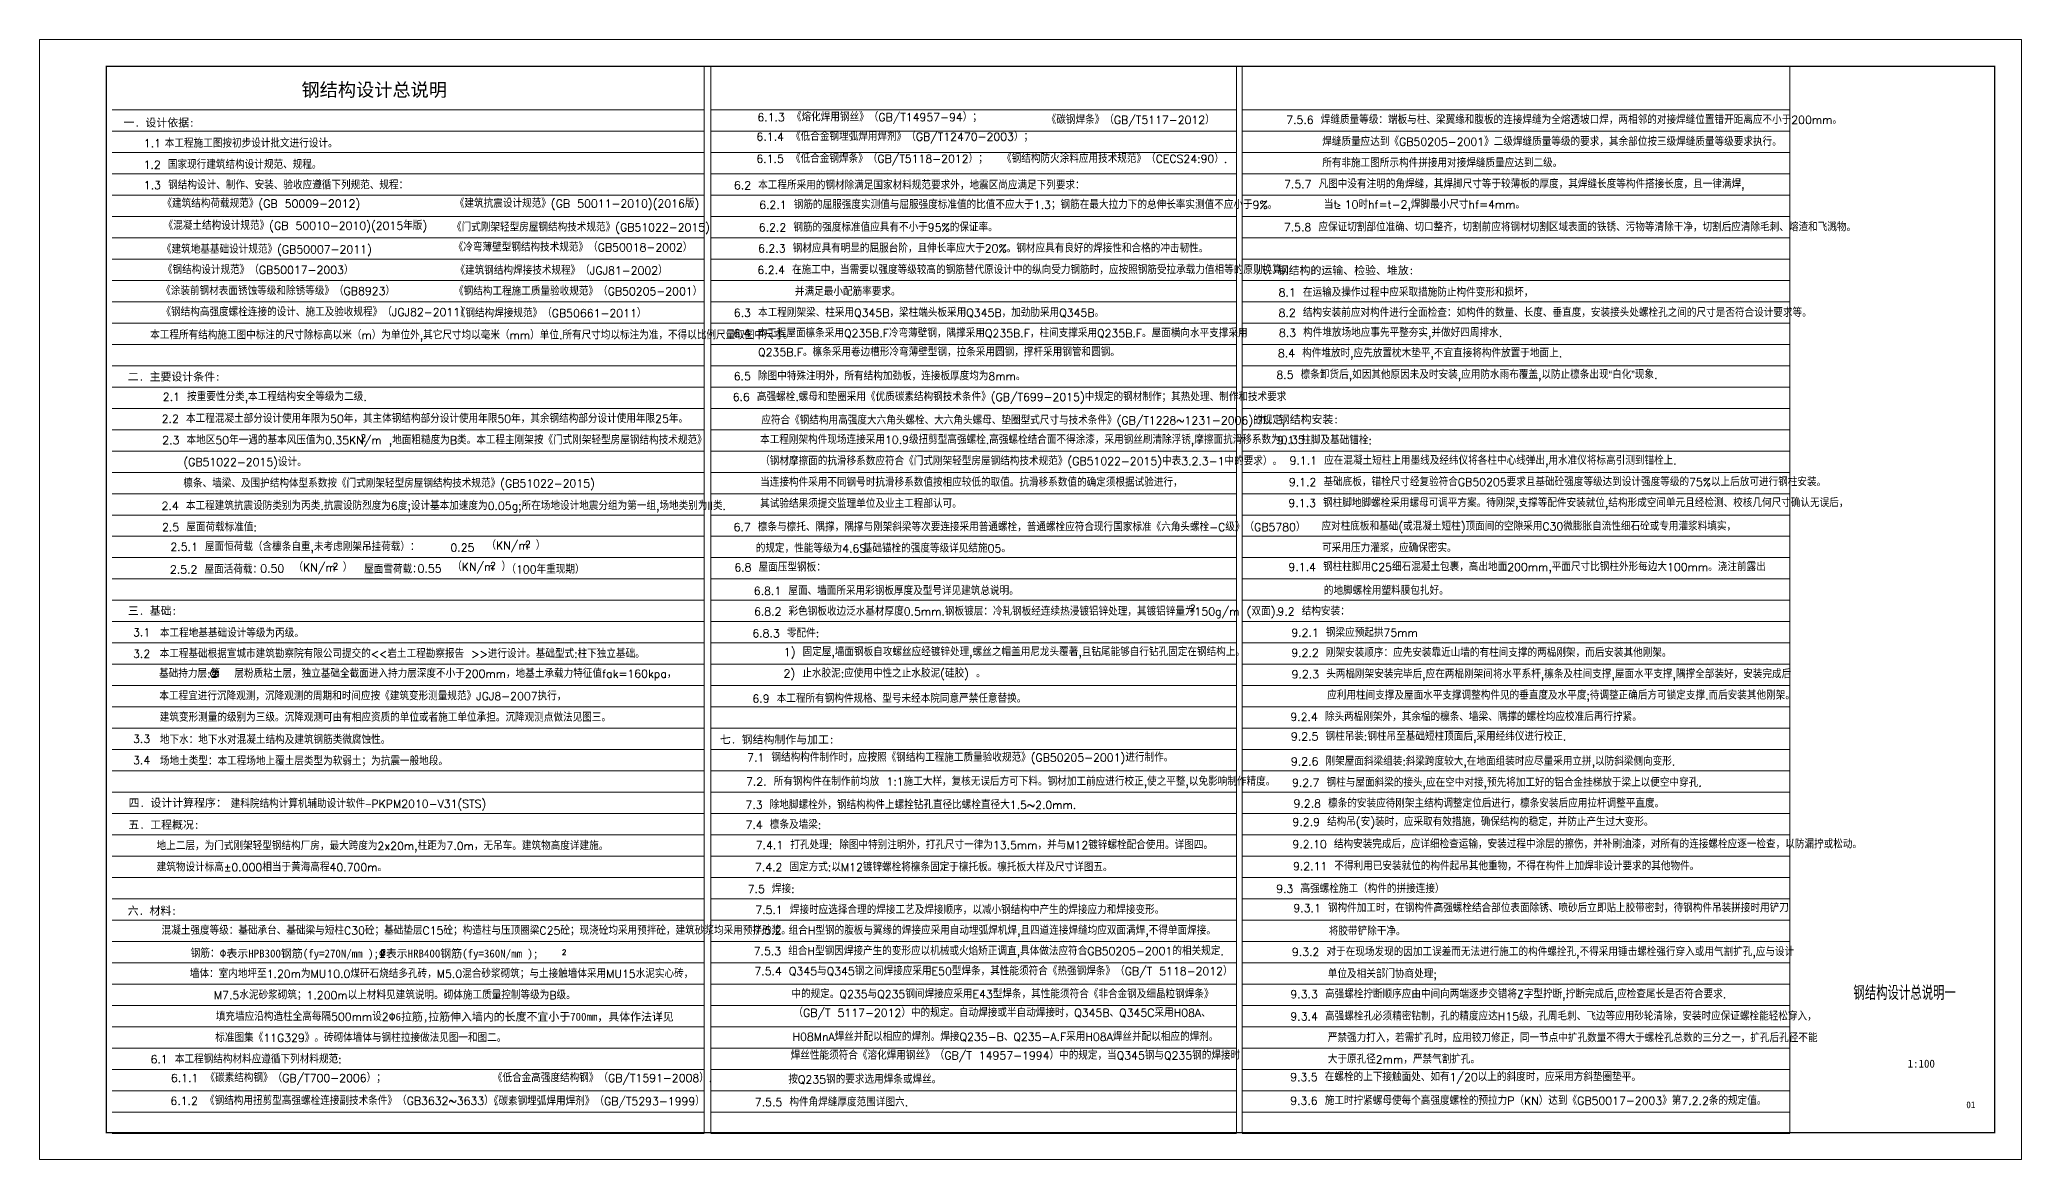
# Model space of a CAD drawing. Header units: millimetres. Extents: x 19781 to 898973, y -947928 to -267362.
# Drawn here: x 19781 to 94081, y -309362 to -267362 of the extents above; entities that cross this region are included whole.
import ezdxf
from ezdxf.enums import TextEntityAlignment as Align

# ---------------------------------------------------------------- set-up
doc = ezdxf.new("R2010")
doc.units = ezdxf.units.MM
doc.header["$LTSCALE"] = 100
doc.layers.get('0').update_dxf_attribs({"lineweight": 18})
for name, color, linetype, lineweight in [('AXIS', 3, 'Continuous', 18), ('AXIS_TEXT', 7, 'Continuous', 18), ('BORDER', 7, 'Continuous', 18), ('K', 64, 'Continuous', 18), ('PUB_TITLE', 4, 'Continuous', 18), ('TK(图框线)', 45, 'Continuous', 18), ('USER', 3, 'Continuous', 18)]:
    doc.layers.add(name, color=color, linetype=linetype, lineweight=lineweight)
doc.styles.add('-宋体', font='')
doc.styles.add('-黑体', font='simhei.ttf', dxfattribs={"width": 0.8})
doc.styles.add('10', font='txt.shx', dxfattribs={"width": 0.7, "bigfont": 'hztxt.shx'})
doc.styles.add('11', font='')
doc.styles.add('_TCH_AXIS', font='complex.shx', dxfattribs={"bigfont": 'gbcbig.shx'})
doc.styles.add('HT', font='', dxfattribs={"width": 0.8})
doc.styles.add('TSSD_REIN', font='tssdeng.shx', dxfattribs={"width": 0.7, "bigfont": 'hztxt.shx'})
doc.styles.get('-宋体').set_extended_font_data('宋体')
doc.styles.get('11').set_extended_font_data('宋体')
doc.styles.get('HT').set_extended_font_data('宋体')

msp = doc.modelspace()

# ---------------------------------------------------------------- linework, layer by layer
at = {"layer": 'AXIS'}
msp.add_circle((26334.63, -291149.39), 144, dxfattribs=at)
at = {"layer": 'BORDER'}
msp.add_lwpolyline([(19781.21, -309362), (19781.21, -267362), (94081.21, -267362), (94081.21, -309362)], close=True, dxfattribs=at)
msp.add_lwpolyline([(22281.21, -308362, 50, 50, 0), (22281.21, -268362, 50, 50, 0), (93081.21, -268362, 50, 50, 0), (93081.21, -308362, 50, 50, 0)], format="xyseb", close=True, dxfattribs=at)
at = {"layer": 'K'}
for p, q in [((44697.59, -268392.63), (44697.59, -305192.63)), ((44947.46, -268392.63), (44947.46, -308362)), ((64656.97, -268392.63), (64656.97, -303592.63)), ((64870.66, -268392.63), (64870.66, -308362)), ((85400.38, -268392.63), (85400.38, -276392.63)), ((44697.59, -269992.63), (22495.6, -269992.63)), ((64656.97, -269992.63), (44947.46, -269992.63)), ((85400.38, -269992.63), (64870.66, -269992.63)), ((44697.59, -270792.63), (22495.6, -270792.63)), ((44697.59, -270792.63), (41781.21, -270792.63)), ((64656.97, -270792.63), (44947.46, -270792.63)), ((64656.97, -270792.63), (44947.46, -270792.63)), ((85400.38, -270792.63), (64870.66, -270792.63)), ((44697.59, -271592.63), (22495.6, -271592.63)), ((44697.59, -271592.63), (41781.21, -271592.63)), ((64656.97, -271592.63), (44947.46, -271592.63)), ((64656.97, -271592.63), (44947.46, -271592.63)), ((85400.38, -271592.63), (64870.66, -271592.63)), ((44697.59, -272392.63), (22495.6, -272392.63)), ((44697.59, -272392.63), (41781.21, -272392.63)), ((64656.97, -272392.63), (44947.46, -272392.63)), ((64656.97, -272392.63), (44947.46, -272392.63)), ((85400.38, -272392.63), (64870.66, -272392.63)), ((44697.59, -273192.63), (22495.6, -273192.63)), ((44697.59, -273192.63), (41781.21, -273192.63)), ((64656.97, -273192.63), (44947.46, -273192.63)), ((64656.97, -273192.63), (44947.46, -273192.63)), ((85400.38, -273192.63), (64870.66, -273192.63)), ((44697.59, -273992.63), (22495.6, -273992.63)), ((44697.59, -273992.63), (41781.21, -273992.63)), ((64656.97, -273992.63), (44947.46, -273992.63)), ((64656.97, -273992.63), (44947.46, -273992.63)), ((85400.38, -273992.63), (64870.66, -273992.63)), ((44697.59, -274792.63), (22495.6, -274792.63)), ((44697.59, -274792.63), (41781.21, -274792.63)), ((44697.59, -274792.63), (41781.21, -274792.63)), ((64656.97, -274792.63), (44947.46, -274792.63)), ((64656.97, -274792.63), (44947.46, -274792.63)), ((63261.3, -274792.63), (44947.46, -274792.63)), ((85400.38, -274792.63), (64870.66, -274792.63)), ((44697.59, -275592.63), (22495.6, -275592.63)), ((44697.59, -275592.63), (41781.21, -275592.63)), ((44697.59, -275592.63), (41781.21, -275592.63)), ((64656.97, -275592.63), (44947.46, -275592.63)), ((63261.3, -275592.63), (44947.46, -275592.63)), ((63261.3, -275592.63), (44947.46, -275592.63)), ((85400.38, -275592.63), (64870.66, -275592.63)), ((44697.59, -276392.63), (22495.6, -276392.63)), ((44697.59, -276392.63), (41781.21, -276392.63)), ((64656.97, -276392.63), (44947.46, -276392.63)), ((63261.3, -276392.63), (44947.46, -276392.63)), ((85400.38, -276392.63), (64870.66, -276392.63)), ((85400.38, -276392.63), (85400.38, -308362)), ((44697.59, -277192.63), (22495.6, -277192.63)), ((64656.97, -277192.63), (44947.46, -277192.63)), ((85400.38, -277192.63), (64870.66, -277192.63)), ((44697.59, -277992.63), (22495.6, -277992.63)), ((64656.97, -277992.63), (44947.46, -277992.63)), ((85400.38, -277992.63), (64870.66, -277992.63)), ((44697.59, -278792.63), (22495.6, -278792.63)), ((64656.97, -278792.63), (44947.46, -278792.63)), ((85400.38, -278792.63), (64870.66, -278792.63)), ((44697.59, -279592.63), (22495.6, -279592.63)), ((44697.59, -279592.63), (41781.21, -279592.63)), ((64656.97, -279592.63), (44947.46, -279592.63)), ((85400.38, -279592.63), (64870.66, -279592.63)), ((44697.59, -280392.63), (22495.6, -280392.63)), ((44697.59, -280392.63), (41781.21, -280392.63)), ((64656.97, -280392.63), (44947.46, -280392.63)), ((85400.38, -280392.63), (64870.66, -280392.63)), ((44697.59, -281192.63), (22495.6, -281192.63)), ((64656.97, -281192.63), (44947.46, -281192.63)), ((85400.38, -281192.63), (64870.66, -281192.63)), ((44697.59, -281992.63), (22495.6, -281992.63)), ((64656.97, -281992.63), (44947.46, -281992.63)), ((85400.38, -281992.63), (64870.66, -281992.63)), ((44697.59, -282792.63), (22495.6, -282792.63)), ((44697.59, -282792.63), (41781.21, -282792.63)), ((64656.97, -282792.63), (44947.46, -282792.63)), ((85400.38, -282792.63), (64870.66, -282792.63)), ((44697.59, -283592.63), (22495.6, -283592.63)), ((44697.59, -283592.63), (41781.21, -283592.63)), ((64656.97, -283592.63), (44947.46, -283592.63)), ((85400.38, -283592.63), (64870.66, -283592.63)), ((44697.59, -284392.63), (22495.6, -284392.63)), ((44697.59, -284392.63), (41781.21, -284392.63)), ((64656.97, -284392.63), (44947.46, -284392.63)), ((85400.38, -284392.63), (64870.66, -284392.63)), ((44697.59, -285192.63), (22495.6, -285192.63)), ((64656.97, -285192.63), (44947.46, -285192.63)), ((85400.38, -285192.63), (64870.66, -285192.63)), ((44697.59, -285992.63), (22495.6, -285992.63)), ((64656.97, -285992.63), (44947.46, -285992.63)), ((85400.38, -285992.63), (64870.66, -285992.63)), ((44697.59, -286792.63), (22495.6, -286792.63)), ((64656.97, -286792.63), (44947.46, -286792.63)), ((85400.38, -286792.63), (64870.66, -286792.63)), ((44697.59, -287592.63), (22495.6, -287592.63)), ((64656.97, -287592.63), (44947.46, -287592.63)), ((64656.97, -287592.63), (44947.46, -287592.63)), ((85400.38, -287592.63), (64870.66, -287592.63)), ((85400.38, -287592.63), (64870.66, -287592.63)), ((44697.59, -288392.63), (22495.6, -288392.63)), ((64656.97, -288392.63), (44947.46, -288392.63)), ((85400.38, -288392.63), (64870.66, -288392.63)), ((44697.59, -289192.63), (22495.6, -289192.63)), ((64656.97, -289192.63), (44947.46, -289192.63)), ((85400.38, -289192.63), (64870.66, -289192.63)), ((44697.59, -289992.63), (22495.6, -289992.63)), ((44697.59, -289992.63), (41781.21, -289992.63)), ((44697.59, -289992.63), (41781.21, -289992.63)), ((64656.97, -289992.63), (44947.46, -289992.63)), ((64656.97, -289992.63), (44947.46, -289992.63)), ((85400.38, -289992.63), (64870.66, -289992.63)), ((44697.59, -290792.63), (22495.6, -290792.63)), ((44697.59, -290792.63), (41781.21, -290792.63)), ((44697.59, -290792.63), (41781.21, -290792.63)), ((64656.97, -290792.63), (44947.46, -290792.63)), ((64656.97, -290792.63), (44947.46, -290792.63)), ((85400.38, -290792.63), (64870.66, -290792.63)), ((44697.59, -291592.63), (22495.6, -291592.63)), ((44697.59, -291592.63), (41781.21, -291592.63)), ((44697.59, -291592.63), (41781.21, -291592.63)), ((64656.97, -291592.63), (44947.46, -291592.63)), ((64656.97, -291592.63), (44947.46, -291592.63)), ((85400.38, -291592.63), (64870.66, -291592.63)), ((44697.59, -292392.63), (22495.6, -292392.63)), ((44697.59, -292392.63), (41781.21, -292392.63)), ((44697.59, -292392.63), (41781.21, -292392.63)), ((64656.97, -292392.63), (44947.46, -292392.63)), ((64656.97, -292392.63), (44947.46, -292392.63)), ((85400.38, -292392.63), (64870.66, -292392.63)), ((44697.59, -293192.63), (22495.6, -293192.63)), ((44697.59, -293192.63), (41781.21, -293192.63)), ((44697.59, -293192.63), (41781.21, -293192.63)), ((64656.97, -293192.63), (44947.46, -293192.63)), ((64656.97, -293192.63), (44947.46, -293192.63)), ((85400.38, -293192.63), (64870.66, -293192.63)), ((85400.38, -293192.63), (64870.66, -293192.63)), ((44697.59, -293992.63), (22495.6, -293992.63)), ((64656.97, -293992.63), (44947.46, -293992.63)), ((85400.38, -293992.63), (64870.66, -293992.63)), ((44697.59, -294792.63), (22495.6, -294792.63)), ((64656.97, -294792.63), (44947.46, -294792.63)), ((85400.38, -294792.63), (64870.66, -294792.63)), ((44697.59, -295592.63), (22495.6, -295592.63)), ((64656.97, -295592.63), (44947.46, -295592.63)), ((85400.38, -295592.63), (64870.66, -295592.63)), ((44697.59, -296392.63), (22495.6, -296392.63)), ((64656.97, -296392.63), (44947.46, -296392.63)), ((85400.38, -296392.63), (64870.66, -296392.63)), ((44697.59, -297192.63), (22495.6, -297192.63)), ((64656.97, -297192.63), (44947.46, -297192.63)), ((85400.38, -297192.63), (64870.66, -297192.63)), ((44697.59, -297992.63), (22495.6, -297992.63)), ((64656.97, -297992.63), (44947.46, -297992.63)), ((85400.38, -297992.63), (64870.66, -297992.63)), ((44697.59, -298792.63), (22495.6, -298792.63)), ((64656.97, -298792.63), (44947.46, -298792.63)), ((79583.11, -298792.63), (64870.66, -298792.63)), ((85400.38, -298792.63), (64870.66, -298792.63)), ((44697.59, -299592.63), (22495.6, -299592.63)), ((64656.97, -299592.63), (44947.46, -299592.63)), ((85400.38, -299592.63), (64870.66, -299592.63)), ((44697.59, -300392.63), (22495.6, -300392.63)), ((64656.97, -300392.63), (44947.46, -300392.63)), ((85400.38, -300392.63), (64870.66, -300392.63)), ((44697.59, -301192.63), (22495.6, -301192.63)), ((64656.97, -301192.63), (44947.46, -301192.63)), ((85400.38, -301192.63), (64870.66, -301192.63)), ((44697.59, -301992.63), (22495.6, -301992.63)), ((64656.97, -301992.63), (44947.46, -301992.63)), ((85400.38, -301992.63), (64870.66, -301992.63)), ((44697.59, -302792.63), (22495.6, -302792.63)), ((64656.97, -302792.63), (44947.46, -302792.63)), ((85400.38, -302792.63), (64870.66, -302792.63)), ((44697.59, -303592.63), (22495.6, -303592.63)), ((64656.97, -303592.63), (44947.46, -303592.63)), ((64656.97, -303592.63), (64656.97, -308362)), ((85400.38, -303592.63), (64870.66, -303592.63)), ((44697.59, -304392.63), (22495.6, -304392.63)), ((64656.97, -304392.63), (44947.46, -304392.63)), ((85400.38, -304392.63), (64870.66, -304392.63)), ((44697.59, -305192.63), (22495.6, -305192.63)), ((44697.59, -305192.63), (44697.59, -308362)), ((64656.97, -305192.63), (44947.46, -305192.63)), ((85400.38, -305192.63), (64870.66, -305192.63)), ((44697.59, -305992.63), (22495.6, -305992.63)), ((64656.97, -305992.63), (44947.46, -305992.63)), ((85400.38, -305992.63), (64870.66, -305992.63)), ((44697.59, -306792.63), (22495.6, -306792.63)), ((64656.97, -306792.63), (44947.46, -306792.63)), ((85400.38, -306792.63), (64870.66, -306792.63)), ((85400.38, -306792.63), (64870.66, -306792.63)), ((44697.59, -307592.63), (22495.6, -307592.63)), ((64656.97, -307592.63), (44947.46, -307592.63)), ((85400.38, -307592.63), (64870.66, -307592.63)), ((44697.59, -308392.63), (22495.6, -308392.63)), ((64656.97, -308392.63), (44947.46, -308392.63)), ((85400.38, -308392.63), (64870.66, -308392.63))]:
    msp.add_line(p, q, dxfattribs=at)

# ---------------------------------------------------------------- texts
for s, height, style, p in [('钢结构设计总说明', 500, '11', (29598.51, -269492.35)), ('《碳钢焊条》（GB/T5117-2012）', 300, '10', (57538.22, -270522.58)), ('1.1', 300, '10', (23685.19, -271398.56)), ('本工程施工图按初步设计批文进行设计。', 300, '10', (24473.38, -271407.13)), ('焊缝质量应达到《GB50205-2001》二级焊缝质量等级的要求，其余部位按三级焊缝质量等级要求执行。', 300, '10', (67869.59, -271345.8)), ('所有非施工图所示构件拼接用对接焊缝质量应达到二级。', 300, '10', (67869.59, -272145.8)), ('《门式刚架轻型房屋钢结构技术规范》(GB51022-2015)', 300, '10', (35242.3, -274554.15)), ('《建筑地基基础设计规范》(GB50007-2011)', 300, '10', (24365.49, -275381.05)), ('《冷弯薄壁型钢结构技术规范》（GB50018-2002）', 300, '10', (35304.49, -275304.9)), ('《钢结构设计规范》（GB50017-2003）', 300, '10', (24403.16, -276152.39)), ('《建筑钢结构焊接技术规程》（JGJ81-2002）', 300, '10', (35370.9, -276173.67)), ('《涂装前钢材表面锈蚀等级和除锈等级》（GB8923）', 300, '10', (24338.21, -276941.33)), ('《钢结构工程施工质量验收规范》（GB50205-2001）', 300, '10', (35317.57, -276954.28)), ('并满足最小配筋率要求。', 300, '10', (48100.03, -276968.48)), ('《钢结构高强度螺栓连接的设计、施工及验收规程》（JGJ82-2011）', 300, '10', (24347.12, -277735.5)), ('《钢结构焊接规范》（GB50661-2011）', 300, '10', (35382.08, -277773.67)), ('本工程所有结构施工图中标注的尺寸除标高以米（m）为单位外,其它尺寸均以毫米（mm）单位.所有尺寸均以标注为准，不得以比例尺量取图中尺寸。', 300, '10', (23926.26, -278598.81)), ('应符合《钢结构用高强度大六角头螺栓、大六角头螺母、垫圈型式尺寸与技术条件》(GB/T1228~1231-2006)的规定,', 300, '10', (46840.22, -281793.67)), ('2', 240, '10', (31814.55, -282417.73)), ('本工程刚架构件现场连接采用10.9级扭剪型高强螺栓.高强螺栓结合面不得涂漆，采用钢丝刷清除浮锈,摩擦面抗滑移系数为0.35', 300, '10', (46795.34, -282523.48)), ('(GB51022-2015)设计。', 300, '10', (25169.91, -283359.91)), ('（钢材摩擦面的抗滑移系数应符合《门式刚架轻型房屋钢结构技术规范》(GB51022-2015)中表3.2.3-1中的要求）。', 300, '10', (46795.34, -283323.48)), ('檩条、墙梁、及围护结构体型系数按《门式刚架轻型房屋钢结构技术规范》(GB51022-2015)', 300, '10', (25169.91, -284159.91)), ('当连接构件采用不同钢号时抗滑移系数值按相应较低的取值。抗滑移系数值的确定须根据试验进行，', 300, '10', (46795.34, -284123.48)), ('其试验结果须提交监理单位及业主工程部认可。', 300, '10', (46795.34, -284923.48)), ('应对柱底板和基础(或混凝土短柱)顶面间的空隙采用C30微膨胀自流性细石砼或专用灌浆料填实，', 300, '10', (67841.73, -285772)), ('2', 240, '10', (37987.25, -286404.55)), ('的规定，性能等级为4.6S。', 300, '10', (46632.21, -286595.6)), ('可采用压力灌浆，应确保密实。', 300, '10', (67867.43, -286581.93)), ('2', 240, '10', (30768.6, -287233.1)), ('2', 240, '10', (36678.93, -287207.02)), ('（100年重现期）', 300, '10', (37280.72, -287385.7)), ('的地脚螺栓用塑料膜包扎好。', 300, '10', (67931.43, -288181.93)), ('2', 240, '10', (62909.61, -288801.74)), ('3.1', 300, '10', (23284.73, -289744.15)), ('本工程地基基础设计等级为丙级。', 300, '10', (24290.08, -289776.54)), ('3.2', 300, '10', (23283.53, -290545.96)), ('本工程宜进行沉降观测，沉降观测的周期和时间应按《建筑变形测量规范》JGJ8-2007执行，', 300, '10', (24269.18, -292138.44)), ('应利用柱间支撑及屋面水平支撑调整构件见的垂直度及水平度;待调整正确后方可锁定支撑.而后安装其他刚架。', 300, '10', (68054.06, -292110.64)), ('建筑变形测量的级别为三级。沉降观测可由有相应资质的单位或者施工单位承担。沉降观测点做法见图三。', 300, '10', (24284.57, -292938.44)), ('3.3', 300, '10', (23284.73, -293744.15)), ('地下水：地下水对混凝土结构及建筑钢筋类微腐蚀性。', 300, '10', (24290.08, -293776.54)), ('3.4', 300, '10', (23284.73, -294544.15)), ('场地土类型：本工程场地上覆土层类型为软弱土；为抗震一般地段。', 300, '10', (24290.08, -294576.54)), ('建科院结构计算机辅助设计软件—PKPM2010-V31(STS)', 300, '10', (26945.08, -296176.54)), ('混凝土强度等级：基础承台、基础梁与短柱C30砼；基础垫层C15砼；构造柱与压顶圈梁C25砼；现浇砼均采用预拌砼，建筑砂浆均采用预拌砂浆。', 300, '10', (24352.17, -300930.63)), ('将胶带铲除干净。', 300, '10', (68113.16, -300959.15)), ('2', 200, '10', (32589.75, -301683.61)), ('2', 200, '10', (39361.58, -301693.4)), ('墙体：室内地坪至1.20m为MU10.0煤矸石烧结多孔砖，M5.0混合砂浆砌筑；与土接触墙体采用MU15水泥实心砖，', 300, '10', (25414.02, -302554.25)), ('单位及相关部门协商处理;', 300, '10', (68078.7, -302560.6)), ('M7.5水泥砂浆砌筑；1.200m以上材料见建筑说明。砌体施工质量控制等级为B级。', 300, '10', (26316.07, -303354.25)), ('中的规定。Q235与Q235钢间焊接应采用E43型焊条，其性能须符合《非合金钢及细晶粒钢焊条》', 300, '10', (47968.26, -303315.77)), ('标准图集《11G329》。砖砌体墙体与钢柱拉接做法见图一和图二。', 300, '10', (26366.02, -304954.25)), ('H08MnA焊丝并配以相应的焊剂。焊接Q235-B、Q235-A.F采用H08A焊丝并配以相应的焊剂。', 300, '10', (48008.26, -304915.77)), ('严禁强力打入，若需扩孔时，应用铰刀修正，同一节点中扩孔数量不得大于螺栓孔总数的三分之一，扩孔后孔径不能', 300, '10', (68078.7, -304960.6)), ('大于原孔径2mm，严禁气割扩孔。', 300, '10', (68078.7, -305760.6)), ('按Q235钢的要求选用焊条或焊丝。', 300, '10', (47852.26, -306515.77)), ('《碳素钢埋弧焊用焊剂》（GB/T5293-1999）', 300, '10', (36621.4, -307329.58))]:
    msp.add_text(s, height=height, dxfattribs=dict(style=style)).set_placement(p)
at = {"style": 'TSSD_REIN', "width": 0.7}
msp.add_text('≥', height=350, dxfattribs=at).set_placement((68409.59, -273771.8))
at = {"style": '10'}
msp.add_text('Q235B.F。檩条采用卷边槽形冷弯薄壁型钢，拉条采用圆钢，撑杆采用钢管和圆钢。', height=300, dxfattribs=at).set_placement((46717.86, -279326.08), align=Align.BOTTOM_LEFT)
at = {"color": 6, "style": '10'}
for s, p in [('基础锚栓的强度等级详见结施05。', (50642.21, -286595.6)), ('地上二层，为门式刚架轻型钢结构厂房，最大跨度为2x20m,柱距为7.0m，无吊车。建筑物高度详建施。', (24168.81, -297757.15)), ('建筑物设计标高%%P0.000相当于黄海高程40.700m。', (24168.81, -298557.15))]:
    msp.add_text(s, height=300, dxfattribs=at).set_placement(p)
at = {"char_height": 300, "attachment_point": 7, "style": '10'}
for s, insert, width in [('{\\W1;6.1.3 《熔化焊用钢丝》（GB/T14957-94）；}', (46690.83, -270522.58), 9758.5714), ('{\\W1;7.5.6 焊缝质量等级：端板与柱、梁翼缘和腹板的连接焊缝为全熔透坡口焊，两相邻的对接焊缝位置错开距离应不小于200mm。}', (66518.93, -270539.15), 25362.1154), ('{\\W1;6.1.4 《低合金钢埋弧焊用焊剂》（GB/T12470-2003）；}', (46657.87, -271253.84), 12286.0714), ('{\\W1;1.2 国家现行建筑结构设计规范、规程。}', (23678.78, -272210.45), 7835.0275), ('{\\W1;6.1.5 《低合金钢焊条》（GB/T5118-2012）；  《钢结构防火涂料应用技术规范》（CECS24:90）.}', (46654.64, -272081.09), 20995.467), ('{\\W1;1.3 钢结构设计、制作、安装、验收应遵循下列规范、规程：}', (23689.42, -272979.78), 11880), ('{\\W1;6.2 本工程所采用的钢材除满足国家材料规范要求外，地震区尚应满足下列要求：}', (45811.37, -272993.71), 16104.7253), ('{\\W1;7.5.7 凡图中没有注明的角焊缝，其焊脚尺寸等于较薄板的厚度，其焊缝长度等构件搭接长度，且一律满焊,}', (66437.22, -273026.19), 21260.2747), ('{\\W1;《建筑结构荷载规范》(GB 50009-2012)}', (24383.8, -273764.65), 8611.3187), ('{\\W1;《建筑抗震设计规范》(GB 50011-2010)(2016版)}', (35348.3, -273761.98), 10394.1758), ('{\\W1;6.2.1 钢筋的屈服强度实测值与屈服强度标准值的比值不应大于1.3；钢筋在最大拉力下的总伸长率实测值不应小于9%。}', (46759.87, -273748.75), 23841.0989), ('{\\W1;当t 10时hf=t-2,焊脚最小尺寸hf=4mm。}', (67929.59, -273788.66), 8175.4121), ('{\\W1;《混凝土结构设计规范》(GB 50010-2010)(2015年版)}', (24427.55, -274592.39), 11358.4615), ('{\\W1;6.2.2 钢筋的强度标准值应具有不小于95%的保证率。}', (46744.18, -274564.58), 10891.4835), ('{\\W1;7.5.8 应保证切割部位准确、切口整齐，切割前应将钢材切割区域表面的铁锈、污物等清除干净，切割后应清除毛刺、熔渣和飞溅物。}', (66430.74, -274564.54), 26253.1319), ('{\\W1;6.2.3 钢材应具有明显的屈服台阶，且伸长率应大于20%。钢材应具有良好的焊接性和合格的冲击韧性。}', (46719.92, -275359.66), 20800.7143), ('{\\W1;6.2.4 在施工中，当需要以强度等级较高的钢筋替代原设计中的纵向受力钢筋时，应按照钢筋受拉承载力值相等的原则换算，}', (46695.03, -276168.48), 24516.4286), ('{\\W1;8.1 在运输及操作过程中应采取措施防止构件变形和损坏，}', (66233.91, -277012.03), 11437.9121), ('{\\W1;6.3 本工程刚架梁、柱采用Q345B，梁柱端头板采用Q345B，加劲肋采用Q345B。}', (45808.25, -277786.63), 16519.6154), ('{\\W1;8.2 结构安装前应对构件进行全面检查：如构件的数量、长度、垂直度，安装接头处螺栓孔之间的尺寸是否符合设计要求等。}', (66232.38, -277773.74), 24632.8022), ('{\\W1;6.4 本工程屋面檩条采用Q235B.F冷弯薄壁钢，隅撑采用Q235B.F，柱间支撑采用Q235B.F。屋面横向水平支撑采用}', (45788.43, -278554.54), 23448.1319), ('{\\W1;8.3 构件堆放场地应事先平整夯实,并做好四周排水.}', (66243.81, -278598.38), 10185), ('{\\W1;8.4 构件堆放时,应先放置枕木垫平,不宜直接将构件放置于地面上.}', (66206.67, -279366.62), 13008.2143), ('{\\W1;6.5 除图中特殊注明外，所有结构加劲板，连接板厚度均为8mm。}', (45805, -280152.44), 12986.7857), ('{\\W1;8.5 檩条卸货后,如因其他原因未及时安装,应用防水雨布覆盖,以防止檩条出现“白化”现象.}', (66150.94, -280174.03), 18108.8736), ('{\\W1;2.1 按重要性分类,本工程结构安全等级为二级.}', (24397.63, -281002.49), 9213.2143), ('{\\W1;6.6 高强螺栓.螺母和垫圈采用《优质碳素结构钢技术条件》(GB/T699-2015)中规定的钢材制作；其热处理、制作和技术要求}', (45763.28, -281017.91), 25419.3544), ('{\\W1;2.2 本工程混凝土部分设计使用年限为50年，其主体钢结构部分设计使用年限50年，其余钢结构部分设计使用年限25年。}', (24359.47, -281747.82), 24228.2143), ('{\\W1;2.3 本地区50年一遇的基本风压值为0.35KN/m ,地面粗糙度为B类。本工程主刚架按《门式刚架轻型房屋钢结构技术规范》}', (24378.55, -282636.93), 24875.1923), ('{\\W1;9.1 柱脚及基础锚栓:}', (66173.83, -282547.03), 4112.1429), ('{\\W1;9.1.1 应在混凝土短柱上用墨线及经纬仪将各柱中心线弹出,用水准仪将标高引测到锚栓上.}', (66645.39, -283394.01), 17687.1429), ('{\\W1;9.1.2 基础底板，锚栓尺寸经复验符合GB50205要求且基础砼强度等级达到设计强度等级的75%以上后放可进行钢柱安装。}', (66620.18, -284123.31), 24785.0275), ('{\\W1;9.1.3 钢柱脚地脚螺栓采用螺母可调平方案。待刚架,支撑等配件安装就位,结构形成空间单元且经检测、校核几何尺寸确认无误后，}', (66604.03, -284984.59), 25627.5), ('{\\W1;2.4 本工程建筑抗震设防类别为丙类.抗震设防烈度为6度;设计基本加速度为0.05g;所在场地设计地震分组为第一组,场地类别为II类.}', (24354, -285101.9), 25917.8571), ('{\\W1;2.5 屋面荷载标准值:}', (24369.09, -285806.81), 4168.9286), ('{\\W1;6.7 檩条与檩托、隅撑，隅撑与刚架斜梁等次要连接采用普通螺栓，普通螺栓应符合现行国家标准《六角头螺栓-C级》（GB5780）}', (45800.01, -285812.48), 26447.4725), ('{\\W1;2.5.1 屋面恒荷载（含檩条自重,未考虑刚架吊挂荷载）：   }', (24682.91, -286629.06), 11367.7747), ('{\\W1;（KN/m ）}', (36533.1, -286585.8), 2277.1978), ('{\\W1;2.5.2 屋面活荷载：  }', (24666.94, -287393.35), 4103.9011), ('{\\W1;（KN/m ）}', (29297.85, -287407.93), 2277.1978), ('{\\W1; 屋面雪荷载：  }', (31680, -287387.79), 2978.9011), ('{\\W1;（KN/m ）}', (35248.18, -287385.7), 2277.1978), ('{\\W1;6.8 屋面压型钢板：}', (45826.42, -287313.72), 3950.1099), ('{\\W1;9.1.4 钢柱柱脚用C25细石混凝土包裹，高出地面200mm,平面尺寸比钢柱外形每边大100mm。浇注前露出}', (66604.03, -287384.59), 21518.6951), ('{\\W1;6.8.1 屋面、墙面所采用彩钢板厚度及型号详见建筑总说明。}', (46556.43, -288196.48), 11815.3846), ('{\\W1;6.8.2 彩色钢板收边泛水基材厚度0.5mm.钢板镀层：冷轧钢板经连续热浸镀铝锌处理，其镀铝锌量为150g/m (双面).}', (46563.33, -289062.34), 23528.1593), ('{\\W1;9.2 结构安装：}', (66190.13, -288965.12), 3050.1099), ('{\\W1;6.8.3 零配件:}', (46501.73, -289790.41), 2771.7857), ('{\\W1;9.2.1 钢梁应预起拱75mm}', (66710.07, -289765.82), 5335.7143), ('{\\W1;本工程基础根据宣城市建筑勘察院有限公司提交的<<岩土工程勘察报告 >>进行设计。基础型式:柱下独立基础。}', (24280.58, -290559.56), 21964.4918), ('{\\W1;1) 固定屋,墙面钢板自攻螺丝应经镀锌处理,螺丝之帽盖用尼龙头覆著,且钻尾能够自行钻孔固定在钢结构上。}', (47682.29, -290582.41), 21031.4835), ('{\\W1;9.2.2 刚架安装顺序：应先安装靠近山墙的有柱间支撑的两榀刚架，而后安装其他刚架。}', (66710.07, -290526.88), 17286.4286), ('{\\W1;2) 止水胶泥:应使用中性之止水胶泥(硅胶) 。}', (47671.7, -291385.74), 8849.3407), ('{\\W1;9.2.3 头两榀刚架安装完毕后,应在两榀刚架间将水平系杆,檩条及柱间支撑,屋面水平支撑,隅撑全部装好，安装完成后}', (66721.03, -291405.75), 23165.6868), ('{\\W1;6.9 本工程所有钢构件规格、型号未经本院同意严禁任意替换。}', (46504.86, -292237.09), 12446.456), ('{\\W1;9.2.4 除头两榀刚架外，其余榀的檩条、墙梁、隅撑的螺栓均应校准后再行拧紧。}', (66674.99, -292933), 16016.044), ('{\\W1;9.2.5 钢柱吊装:钢柱吊至基础短柱顶面后,采用经纬仪进行校正.}', (66696.18, -293742.56), 12506.7857), ('{\\W1;7.1 钢结构构件制作时，应按照《钢结构工程施工质量验收规范》(GB50205-2001)进行制作。}', (46307.66, -294541), 19047.1154), ('{\\W1;9.2.6 刚架屋面斜梁组装:斜梁跨度较大,在地面组装时应尽量采用立拼,以防斜梁侧向变形.}', (66696.18, -294677.07), 17602.5), ('{\\W1;7.2. 所有钢构件在制作前均放 1:1施工大样，复核无误后方可下料。钢材加工前应进行校正,使之平整,以免影响制作精度。}', (46264.7, -295434.19), 24065.3571), ('{\\W1;9.2.7 钢柱与屋面斜梁的接头,应在空中对接,预先将加工好的铝合金挂梯放于梁上以便空中穿孔.}', (66735.14, -295473.96), 18833.5714), ('{\\W1;7.3 除地脚螺栓外，钢结构构件上螺拴钻孔直径比螺栓直径大1.5~2.0mm.}', (46243.74, -296234.93), 14729.2582), ('{\\W1;9.2.8 檩条的安装应待刚架主结构调整定位后进行，檩条安装后应用拉杆调整平直度。}', (66793.57, -296179.63), 16981.8132), ('{\\W1;7.4 檩条及墙梁:}', (46248.67, -296966.02), 3316.0714), ('{\\W1;9.2.9 结构吊(安)装时，应采取有效措施，确保结构的稳定，并防止产生过大变形。}', (66754.61, -296958.03), 16329.9725), ('{\\W1;7.4.1 打孔处理: 除图中特别注明外，打孔尺寸一律为13.5mm，并与M12镀锌螺栓配合使用。详图四。}', (46629.82, -297738.69), 20213.9011), ('{\\W1;9.2.10 结构安装完成后，应详细检查运输，安装过程中涂层的擦伤，并补刷油漆，对所有的连接螺栓应逐一检查，以防漏拧或松动。}', (66754.62, -297708.88), 26112.7747), ('{\\W1;7.4.2 固定方式:以M12镀锌螺栓将檩条固定于檩托板。檩托板大样及尺寸详图五。}', (46599.22, -298560.84), 16262.8846), ('{\\W1;9.2.11 不得利用已安装就位的构件起吊其他重物，不得在构件上加焊非设计要求的其他物件。}', (66772.78, -298531.57), 18407.8846), ('{\\W1;7.5 焊接:}', (46327.71, -299377.3), 1903.9286), ('{\\W1;9.3 高强螺栓施工（构件的拼接连接）}', (66143.69, -299375.79), 7592.967), ('{\\W1;7.5.1 焊接时应选择合理的焊接工艺及焊接顺序，以减小钢结构中产生的焊接应力和焊接变形。}', (46613.13, -300172.12), 18623.2418), ('{\\W1;9.3.1 钢构件加工时，在钢构件高强螺栓结合部位表面除锈、喷砂后立即贴上胶带密封，待钢构件吊装拼接时用铲刀}', (66787.2, -300104.54), 22886.7033), ('{\\W1;7.5.2 组合H型钢的腹板与翼缘的焊接应采用自动埋弧焊机焊,且四道连接焊缝均应双面满焊,不得单面焊接。}', (46567.54, -301020.66), 21063.6264), ('{\\W1;钢筋：\\fsimsun|b0|i0|c0|p253;\x82表示HPB300钢筋(fy=270N/mm );\x84表示HRB400钢筋(fy=360N/mm );}', (25447.5, -301877.99), 17009.6154), ('{\\W1;7.5.3 组合H型钢因焊接产生的变形应以机械或火焰矫正调直,具体做法应符合GB50205-2001的相关规定.}', (46553.27, -301792.1), 21331.0714), ('{\\W1;9.3.2 对于在现场发现的因加工误差而无法进行施工的构件螺拴孔,不得采用锤击螺栓强行穿入或用气割扩孔,应与设计}', (66731.73, -301823.18), 23436.4286), ('{\\W1;7.5.4 Q345与Q345钢之间焊接应采用E50型焊条，其性能须符合《热强钢焊条》（GB/T 5118-2012）}', (46578.55, -302551.81), 21358.5989), ('{\\W1;9.3.3 高强螺栓拧断顺序应由中间向两端逐步交错将Z字型拧断,拧断完成后,应检查尾长是否符合要求.}', (66675.34, -303407.45), 19990.7143), ('{\\W1;填充墙应沿构造柱全高每隔500mm设2\\fsimsun|b0|i0|c0|p253;\x826拉筋,拉筋伸入墙内的长度不宜小于700mm，具体作法详见}', (26388.52, -304239.25), 20285.3297), ('{\\W1;（GB/T 5117-2012）中的规定。自动焊接或半自动焊接时，Q345B、Q345C采用H08A、}', (48042.11, -304115.77), 18472.9121), ('{\\W1;9.3.4 高强螺栓孔必须精密钻制，孔的精度应达H15级，孔周毛刺、飞边等应用砂轮清除，安装时应保证螺栓能轻松穿入，}', (66675.34, -304164.6), 23971.7308), ('{\\W1;焊丝性能须符合《溶化焊用钢丝》（GB/T 14957-1994）中的规定，当Q345钢与Q235钢的焊接时}', (47939.76, -305715.77), 20442.3626), ('{\\W1;6.1 本工程钢结构材料应遵循下列材料规范:}', (23941.35, -305766.48), 8597.1429), ('{\\W1;6.1.1 《碳素结构钢》（GB/T700-2006）；               《低合金高强度结构钢》（GB/T1591-2008）.}', (24701.88, -306560.85), 23776.8956), ('{\\W1;9.3.5 在螺栓的上下接触面处、如有1/20以上的斜度时，应采用方斜垫圈垫平。}', (66668.47, -306524.66), 15803.5714), ('{\\W1;6.1.2 《钢结构用扭剪型高强螺栓连接副技术条件》（GB3632~3633）.}', (24685.4, -307327.29), 14620.9615), ('{\\W1;7.5.5 构件角焊缝厚度范围详图六.}', (46595.73, -307377.04), 6789.6429), ('{\\W1;9.3.6 施工时拧紧螺母使每个高强度螺栓的预拉力P（KN）达到《GB50017-2003》第7.2.2条的规定值。}', (66668.47, -307324.66), 21326.3736)]:
    msp.add_mtext(s, dxfattribs=dict(at, insert=insert, width=width))
at = {"color": 6, "insert": (24260.18, -291394.7), "char_height": 300, "width": 23223.2143, "attachment_point": 7, "style": '10'}
msp.add_mtext('{\\W1;基础持力层:第  层粉质粘土层，独立基础全截面进入持力层深度不小于200mm，地基土承载力特征值fak=160kpa，}', dxfattribs=at)
at = {"layer": 'AXIS_TEXT', "style": '_TCH_AXIS'}
msp.add_text('2', height=191.7, dxfattribs=at).set_placement((26270.73, -291245.24))
at = {"layer": 'BORDER', "color": 4, "char_height": 300, "attachment_point": 7, "style": '-黑体'}
for s, insert, width in [('{\\W1;一. 设计依据:}', (22930.75, -270661.3), 4032.3034), ('{\\W1;八. 钢结构的运输、检验、堆放:}', (65383.69, -276199.91), 9219.9438), ('{\\W1;二. 主要设计条件:}', (23086.22, -280188.4), 5326.6854), ('{\\W1;九. 钢结构安装:}', (65423.74, -281790.63), 4674.4382), ('{\\W1;三. 基础:}', (23090.37, -288963.61), 2735.3933), ('{\\W1;七. 钢结构制作与加工:}', (45285.34, -293796.96), 6633.7079), ('{\\W1;四. 设计计算程序：}', (23115.63, -296173.19), 5319.1011), ('{\\W1;五. 工程概况:}', (23111.83, -296996.01), 4024.7191), ('{\\W1;六. 材料:}', (23083.52, -300220.47), 2727.809)]:
    msp.add_mtext(s, dxfattribs=dict(at, insert=insert, width=width))
at = {"layer": 'PUB_TITLE', "color": 150, "style": 'TSSD_REIN', "width": 0.8}
msp.add_text('钢结构设计总说明一', height=533.36, dxfattribs=at).set_placement((87784.94, -303384.06))
at = {"layer": 'TK(图框线)', "style": 'HT'}
msp.add_text('1:100', height=300.15, dxfattribs=at).set_placement((89817.73, -305921.11))
at = {"layer": 'TK(图框线)', "style": '-宋体'}
msp.add_text('01', height=250, dxfattribs=at).set_placement((92187.25, -307439.88), align=Align.CENTER)
at = {"layer": 'USER', "style": '10'}
for s, p in [('0.25', (35182.37, -286567.47)), ('0.50', (28053.58, -287351.32)), ('0.55', (33951.64, -287352.01))]:
    msp.add_text(s, height=300, dxfattribs=at).set_placement(p)

doc.saveas('drawing.dxf')
